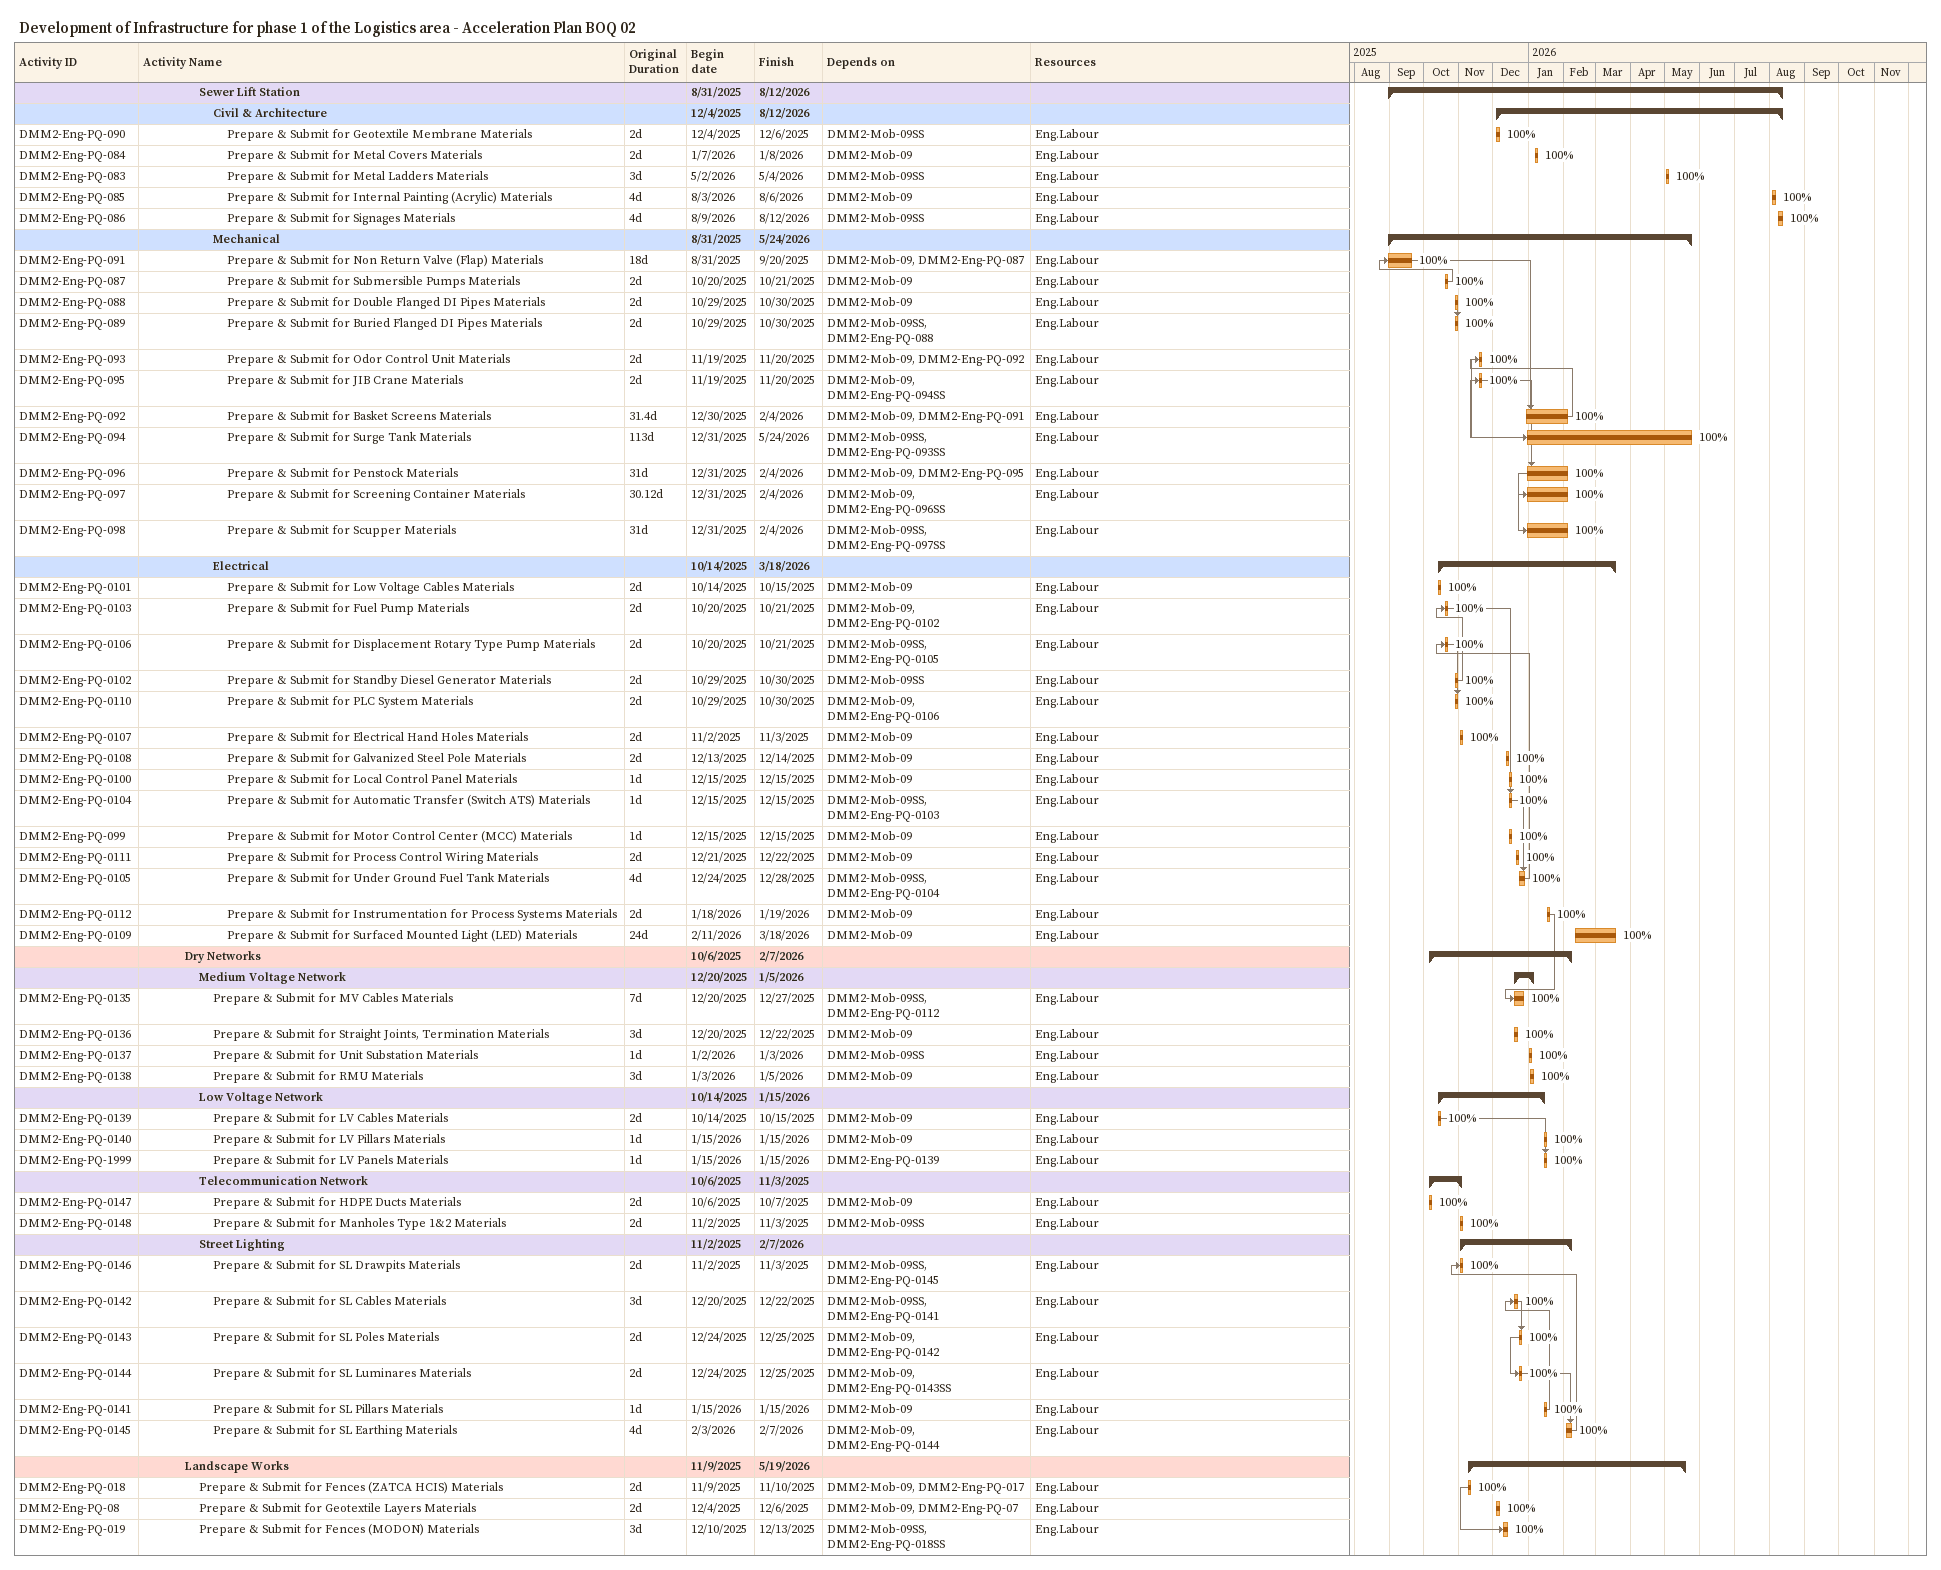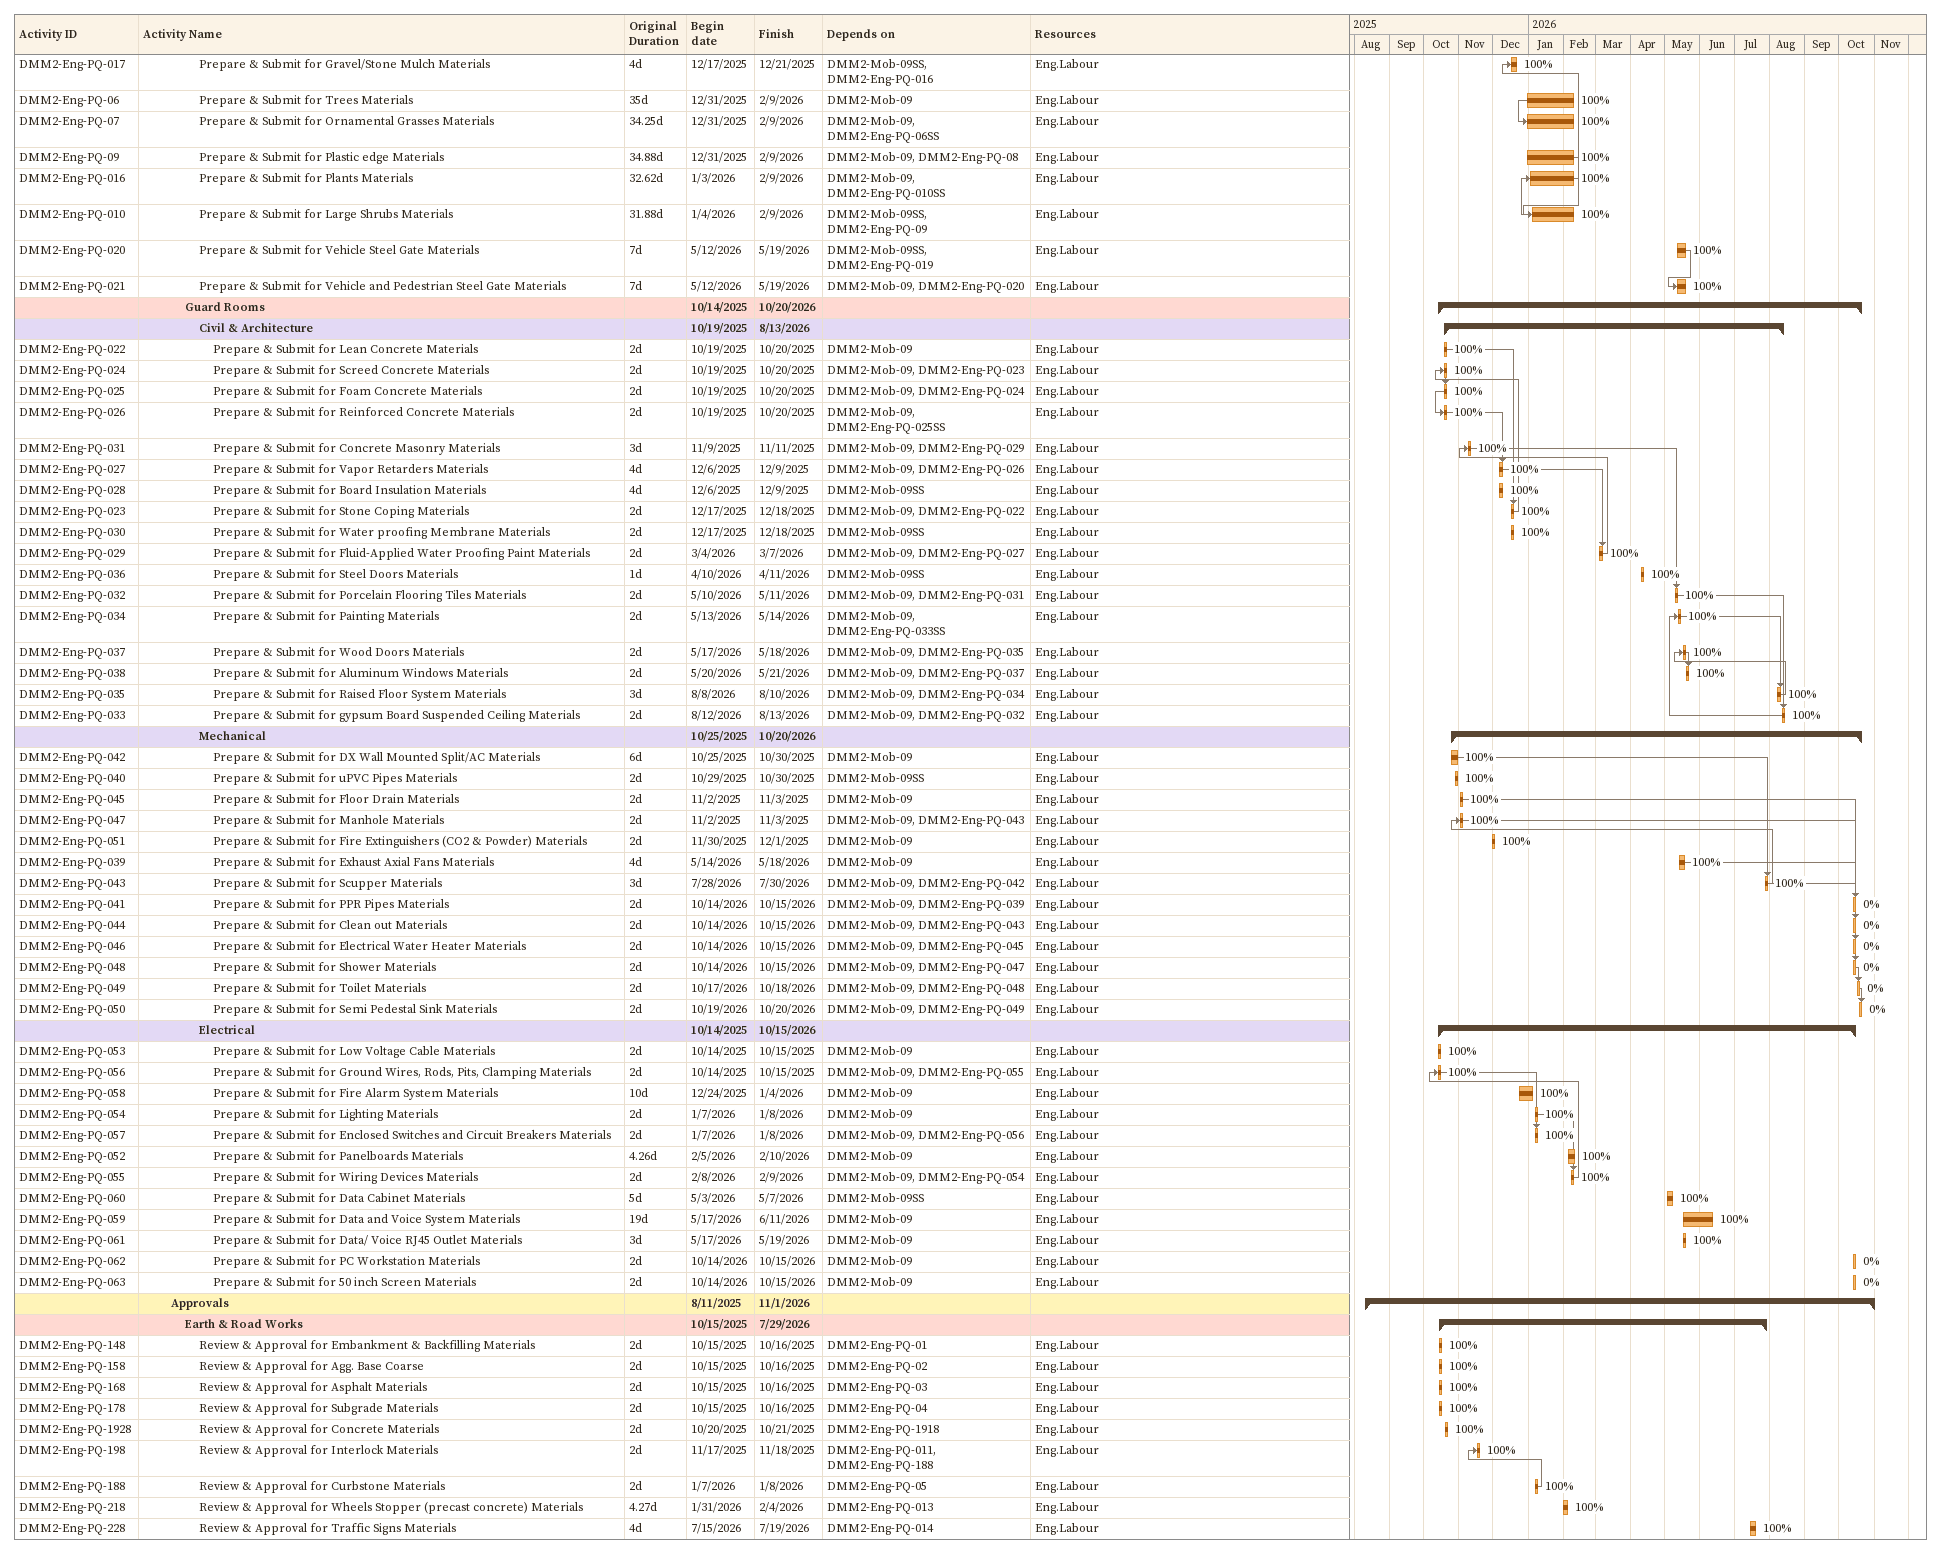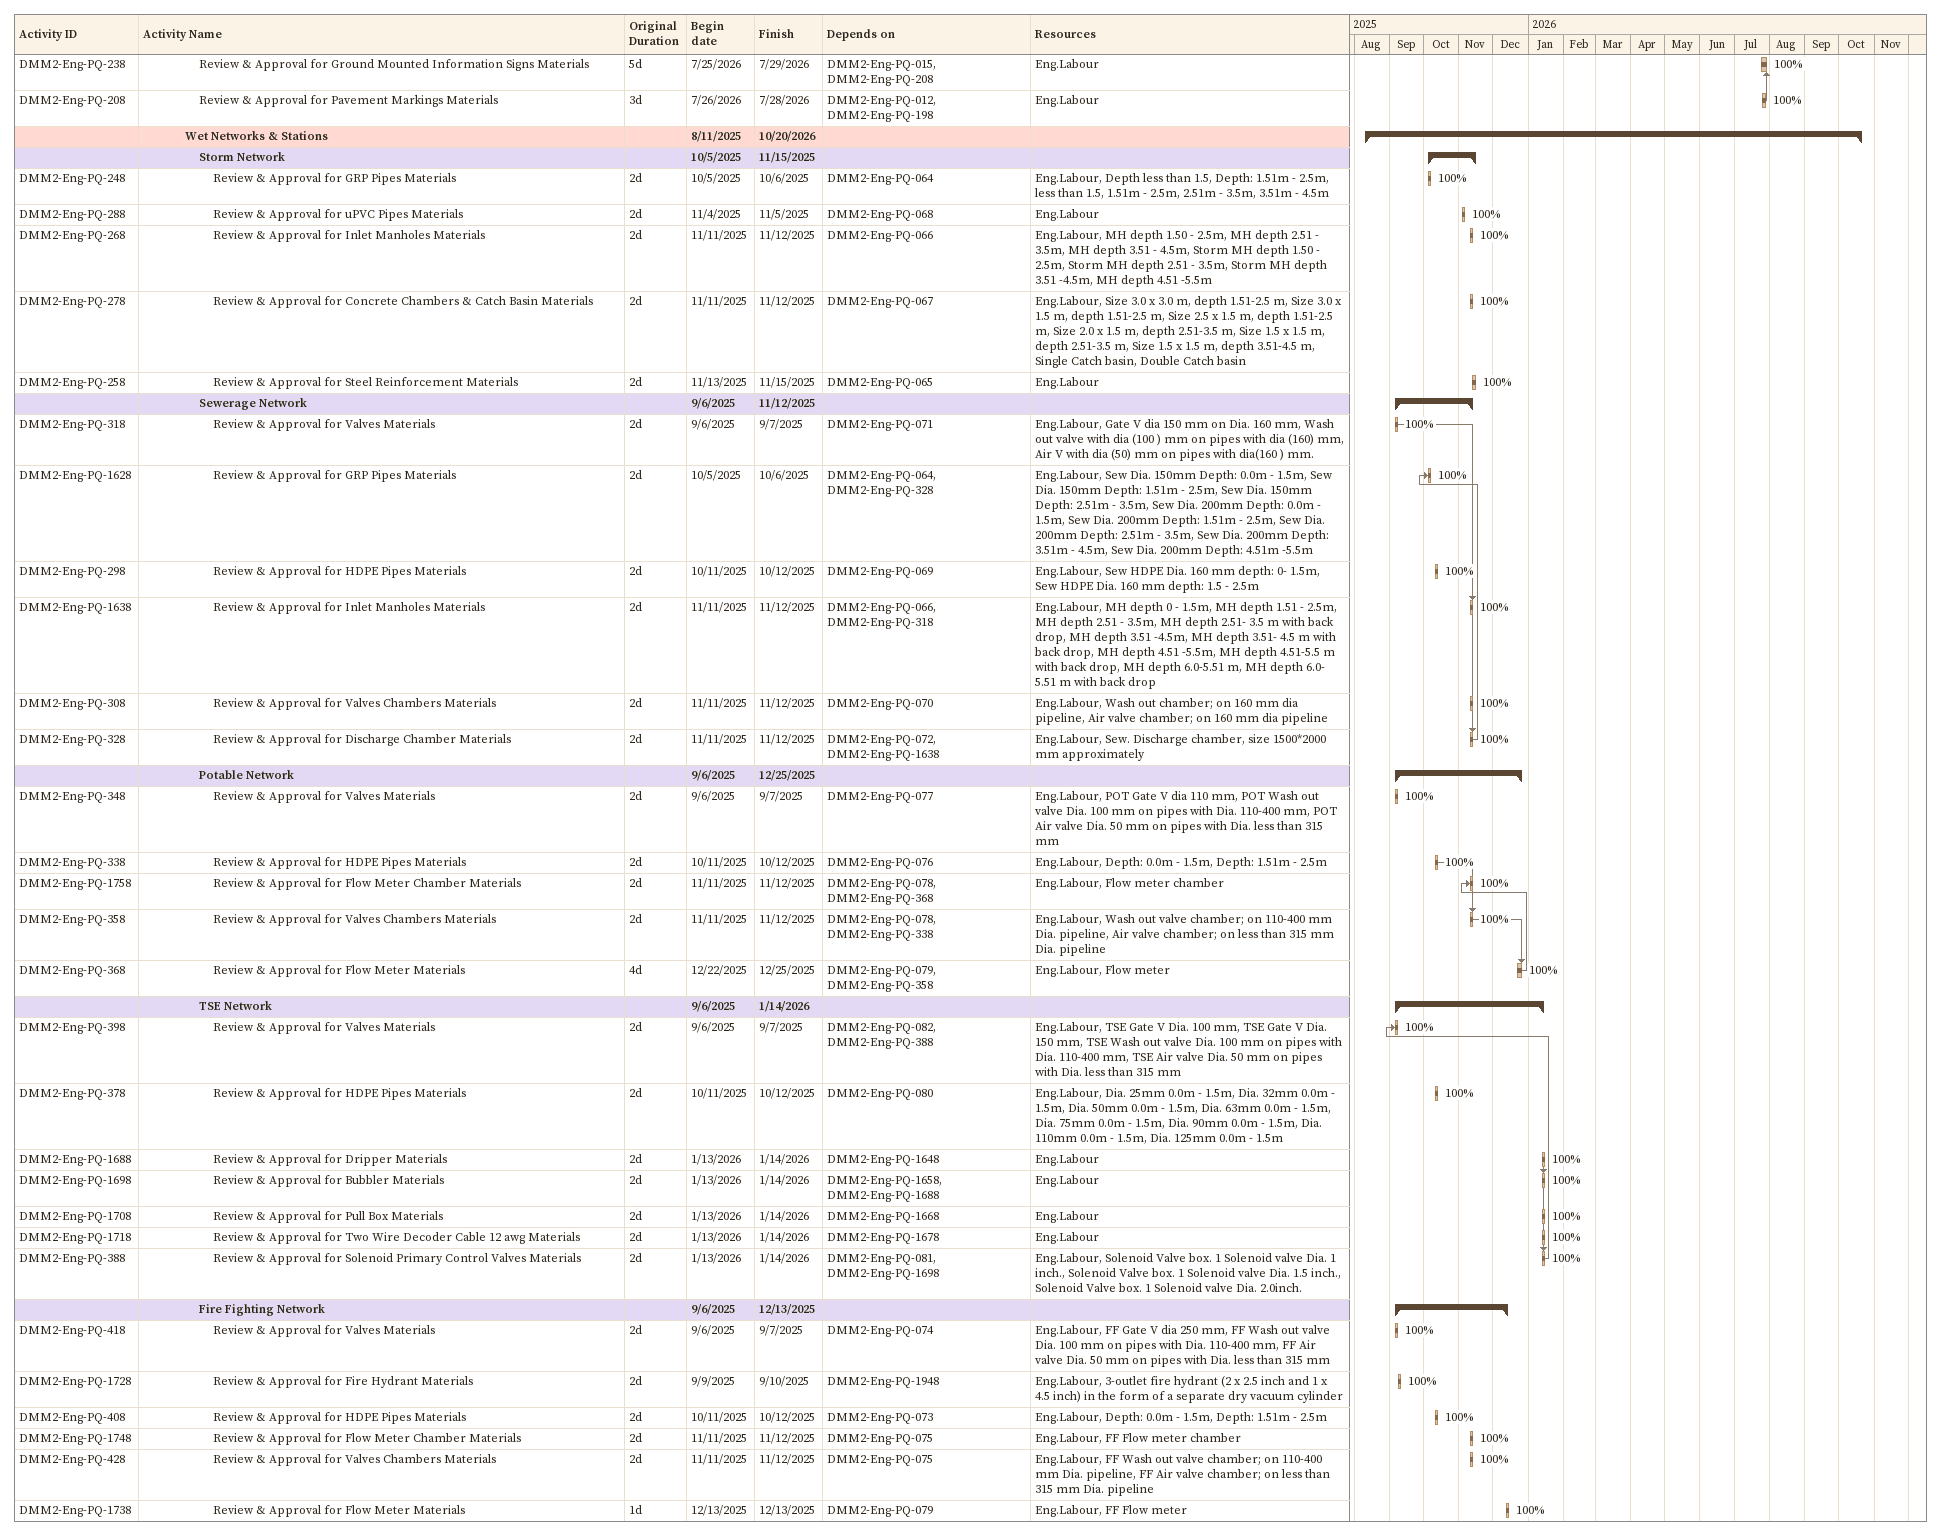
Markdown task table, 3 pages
Development of Infrastructure for phase 1 of the Logistics area - Acceleration Plan BOQ 02

| ID | Level | Task | Original duration | Start | Finish | Predecessors | Resources | % complete |
|---|---|---|---|---|---|---|---|---|
|  | 5 | **Sewer Lift Station** |  | 2025-08-31 | 2026-08-12 |  |  |  |
|  | 6 | **Civil & Architecture** |  | 2025-12-04 | 2026-08-12 |  |  |  |
| DMM2-Eng-PQ-090 | 7 | Prepare & Submit for Geotextile Membrane Materials | 2d | 2025-12-04 | 2025-12-06 | DMM2-Mob-09SS | Eng.Labour | 100 |
| DMM2-Eng-PQ-084 | 7 | Prepare & Submit for Metal Covers Materials | 2d | 2026-01-07 | 2026-01-08 | DMM2-Mob-09 | Eng.Labour | 100 |
| DMM2-Eng-PQ-083 | 7 | Prepare & Submit for Metal Ladders Materials | 3d | 2026-05-02 | 2026-05-04 | DMM2-Mob-09SS | Eng.Labour | 100 |
| DMM2-Eng-PQ-085 | 7 | Prepare & Submit for Internal Painting (Acrylic) Materials | 4d | 2026-08-03 | 2026-08-06 | DMM2-Mob-09 | Eng.Labour | 100 |
| DMM2-Eng-PQ-086 | 7 | Prepare & Submit for Signages Materials | 4d | 2026-08-09 | 2026-08-12 | DMM2-Mob-09SS | Eng.Labour | 100 |
|  | 6 | **Mechanical** |  | 2025-08-31 | 2026-05-24 |  |  |  |
| DMM2-Eng-PQ-091 | 7 | Prepare & Submit for Non Return Valve (Flap) Materials | 18d | 2025-08-31 | 2025-09-20 | DMM2-Mob-09, DMM2-Eng-PQ-087 | Eng.Labour | 100 |
| DMM2-Eng-PQ-087 | 7 | Prepare & Submit for Submersible Pumps Materials | 2d | 2025-10-20 | 2025-10-21 | DMM2-Mob-09 | Eng.Labour | 100 |
| DMM2-Eng-PQ-088 | 7 | Prepare & Submit for Double Flanged DI Pipes Materials | 2d | 2025-10-29 | 2025-10-30 | DMM2-Mob-09 | Eng.Labour | 100 |
| DMM2-Eng-PQ-089 | 7 | Prepare & Submit for Buried Flanged DI Pipes Materials | 2d | 2025-10-29 | 2025-10-30 | DMM2-Mob-09SS, DMM2-Eng-PQ-088 | Eng.Labour | 100 |
| DMM2-Eng-PQ-093 | 7 | Prepare & Submit for Odor Control Unit Materials | 2d | 2025-11-19 | 2025-11-20 | DMM2-Mob-09, DMM2-Eng-PQ-092 | Eng.Labour | 100 |
| DMM2-Eng-PQ-095 | 7 | Prepare & Submit for JIB Crane Materials | 2d | 2025-11-19 | 2025-11-20 | DMM2-Mob-09, DMM2-Eng-PQ-094SS | Eng.Labour | 100 |
| DMM2-Eng-PQ-092 | 7 | Prepare & Submit for Basket Screens Materials | 31.4d | 2025-12-30 | 2026-02-04 | DMM2-Mob-09, DMM2-Eng-PQ-091 | Eng.Labour | 100 |
| DMM2-Eng-PQ-094 | 7 | Prepare & Submit for Surge Tank Materials | 113d | 2025-12-31 | 2026-05-24 | DMM2-Mob-09SS, DMM2-Eng-PQ-093SS | Eng.Labour | 100 |
| DMM2-Eng-PQ-096 | 7 | Prepare & Submit for Penstock Materials | 31d | 2025-12-31 | 2026-02-04 | DMM2-Mob-09, DMM2-Eng-PQ-095 | Eng.Labour | 100 |
| DMM2-Eng-PQ-097 | 7 | Prepare & Submit for Screening Container Materials | 30.12d | 2025-12-31 | 2026-02-04 | DMM2-Mob-09, DMM2-Eng-PQ-096SS | Eng.Labour | 100 |
| DMM2-Eng-PQ-098 | 7 | Prepare & Submit for Scupper Materials | 31d | 2025-12-31 | 2026-02-04 | DMM2-Mob-09SS, DMM2-Eng-PQ-097SS | Eng.Labour | 100 |
|  | 6 | **Electrical** |  | 2025-10-14 | 2026-03-18 |  |  |  |
| DMM2-Eng-PQ-0101 | 7 | Prepare & Submit for Low Voltage Cables Materials | 2d | 2025-10-14 | 2025-10-15 | DMM2-Mob-09 | Eng.Labour | 100 |
| DMM2-Eng-PQ-0103 | 7 | Prepare & Submit for Fuel Pump Materials | 2d | 2025-10-20 | 2025-10-21 | DMM2-Mob-09, DMM2-Eng-PQ-0102 | Eng.Labour | 100 |
| DMM2-Eng-PQ-0106 | 7 | Prepare & Submit for Displacement Rotary Type Pump Materials | 2d | 2025-10-20 | 2025-10-21 | DMM2-Mob-09SS, DMM2-Eng-PQ-0105 | Eng.Labour | 100 |
| DMM2-Eng-PQ-0102 | 7 | Prepare & Submit for Standby Diesel Generator Materials | 2d | 2025-10-29 | 2025-10-30 | DMM2-Mob-09SS | Eng.Labour | 100 |
| DMM2-Eng-PQ-0110 | 7 | Prepare & Submit for PLC System Materials | 2d | 2025-10-29 | 2025-10-30 | DMM2-Mob-09, DMM2-Eng-PQ-0106 | Eng.Labour | 100 |
| DMM2-Eng-PQ-0107 | 7 | Prepare & Submit for Electrical Hand Holes Materials | 2d | 2025-11-02 | 2025-11-03 | DMM2-Mob-09 | Eng.Labour | 100 |
| DMM2-Eng-PQ-0108 | 7 | Prepare & Submit for Galvanized Steel Pole Materials | 2d | 2025-12-13 | 2025-12-14 | DMM2-Mob-09 | Eng.Labour | 100 |
| DMM2-Eng-PQ-0100 | 7 | Prepare & Submit for Local Control Panel Materials | 1d | 2025-12-15 | 2025-12-15 | DMM2-Mob-09 | Eng.Labour | 100 |
| DMM2-Eng-PQ-0104 | 7 | Prepare & Submit for Automatic Transfer (Switch ATS) Materials | 1d | 2025-12-15 | 2025-12-15 | DMM2-Mob-09SS, DMM2-Eng-PQ-0103 | Eng.Labour | 100 |
| DMM2-Eng-PQ-099 | 7 | Prepare & Submit for Motor Control Center (MCC) Materials | 1d | 2025-12-15 | 2025-12-15 | DMM2-Mob-09 | Eng.Labour | 100 |
| DMM2-Eng-PQ-0111 | 7 | Prepare & Submit for Process Control Wiring Materials | 2d | 2025-12-21 | 2025-12-22 | DMM2-Mob-09 | Eng.Labour | 100 |
| DMM2-Eng-PQ-0105 | 7 | Prepare & Submit for Under Ground Fuel Tank Materials | 4d | 2025-12-24 | 2025-12-28 | DMM2-Mob-09SS, DMM2-Eng-PQ-0104 | Eng.Labour | 100 |
| DMM2-Eng-PQ-0112 | 7 | Prepare & Submit for Instrumentation for Process Systems Materials | 2d | 2026-01-18 | 2026-01-19 | DMM2-Mob-09 | Eng.Labour | 100 |
| DMM2-Eng-PQ-0109 | 7 | Prepare & Submit for Surfaced Mounted Light (LED) Materials | 24d | 2026-02-11 | 2026-03-18 | DMM2-Mob-09 | Eng.Labour | 100 |
|  | 4 | **Dry Networks** |  | 2025-10-06 | 2026-02-07 |  |  |  |
|  | 5 | **Medium Voltage Network** |  | 2025-12-20 | 2026-01-05 |  |  |  |
| DMM2-Eng-PQ-0135 | 6 | Prepare & Submit for MV Cables Materials | 7d | 2025-12-20 | 2025-12-27 | DMM2-Mob-09SS, DMM2-Eng-PQ-0112 | Eng.Labour | 100 |
| DMM2-Eng-PQ-0136 | 6 | Prepare & Submit for Straight Joints, Termination Materials | 3d | 2025-12-20 | 2025-12-22 | DMM2-Mob-09 | Eng.Labour | 100 |
| DMM2-Eng-PQ-0137 | 6 | Prepare & Submit for Unit Substation Materials | 1d | 2026-01-02 | 2026-01-03 | DMM2-Mob-09SS | Eng.Labour | 100 |
| DMM2-Eng-PQ-0138 | 6 | Prepare & Submit for RMU Materials | 3d | 2026-01-03 | 2026-01-05 | DMM2-Mob-09 | Eng.Labour | 100 |
|  | 5 | **Low Voltage Network** |  | 2025-10-14 | 2026-01-15 |  |  |  |
| DMM2-Eng-PQ-0139 | 6 | Prepare & Submit for LV Cables Materials | 2d | 2025-10-14 | 2025-10-15 | DMM2-Mob-09 | Eng.Labour | 100 |
| DMM2-Eng-PQ-0140 | 6 | Prepare & Submit for LV Pillars Materials | 1d | 2026-01-15 | 2026-01-15 | DMM2-Mob-09 | Eng.Labour | 100 |
| DMM2-Eng-PQ-1999 | 6 | Prepare & Submit for LV Panels Materials | 1d | 2026-01-15 | 2026-01-15 | DMM2-Eng-PQ-0139 | Eng.Labour | 100 |
|  | 5 | **Telecommunication Network** |  | 2025-10-06 | 2025-11-03 |  |  |  |
| DMM2-Eng-PQ-0147 | 6 | Prepare & Submit for HDPE Ducts Materials | 2d | 2025-10-06 | 2025-10-07 | DMM2-Mob-09 | Eng.Labour | 100 |
| DMM2-Eng-PQ-0148 | 6 | Prepare & Submit for Manholes Type 1&2 Materials | 2d | 2025-11-02 | 2025-11-03 | DMM2-Mob-09SS | Eng.Labour | 100 |
|  | 5 | **Street Lighting** |  | 2025-11-02 | 2026-02-07 |  |  |  |
| DMM2-Eng-PQ-0146 | 6 | Prepare & Submit for SL Drawpits Materials | 2d | 2025-11-02 | 2025-11-03 | DMM2-Mob-09SS, DMM2-Eng-PQ-0145 | Eng.Labour | 100 |
| DMM2-Eng-PQ-0142 | 6 | Prepare & Submit for SL Cables Materials | 3d | 2025-12-20 | 2025-12-22 | DMM2-Mob-09SS, DMM2-Eng-PQ-0141 | Eng.Labour | 100 |
| DMM2-Eng-PQ-0143 | 6 | Prepare & Submit for SL Poles Materials | 2d | 2025-12-24 | 2025-12-25 | DMM2-Mob-09, DMM2-Eng-PQ-0142 | Eng.Labour | 100 |
| DMM2-Eng-PQ-0144 | 6 | Prepare & Submit for SL Luminares Materials | 2d | 2025-12-24 | 2025-12-25 | DMM2-Mob-09, DMM2-Eng-PQ-0143SS | Eng.Labour | 100 |
| DMM2-Eng-PQ-0141 | 6 | Prepare & Submit for SL Pillars Materials | 1d | 2026-01-15 | 2026-01-15 | DMM2-Mob-09 | Eng.Labour | 100 |
| DMM2-Eng-PQ-0145 | 6 | Prepare & Submit for SL Earthing Materials | 4d | 2026-02-03 | 2026-02-07 | DMM2-Mob-09, DMM2-Eng-PQ-0144 | Eng.Labour | 100 |
|  | 4 | **Landscape Works** |  | 2025-11-09 | 2026-05-19 |  |  |  |
| DMM2-Eng-PQ-018 | 5 | Prepare & Submit for Fences (ZATCA HCIS) Materials | 2d | 2025-11-09 | 2025-11-10 | DMM2-Mob-09, DMM2-Eng-PQ-017 | Eng.Labour | 100 |
| DMM2-Eng-PQ-08 | 5 | Prepare & Submit for Geotextile Layers Materials | 2d | 2025-12-04 | 2025-12-06 | DMM2-Mob-09, DMM2-Eng-PQ-07 | Eng.Labour | 100 |
| DMM2-Eng-PQ-019 | 5 | Prepare & Submit for Fences (MODON) Materials | 3d | 2025-12-10 | 2025-12-13 | DMM2-Mob-09SS, DMM2-Eng-PQ-018SS | Eng.Labour | 100 |
| DMM2-Eng-PQ-017 | 5 | Prepare & Submit for Gravel/Stone Mulch Materials | 4d | 2025-12-17 | 2025-12-21 | DMM2-Mob-09SS, DMM2-Eng-PQ-016 | Eng.Labour | 100 |
| DMM2-Eng-PQ-06 | 5 | Prepare & Submit for Trees Materials | 35d | 2025-12-31 | 2026-02-09 | DMM2-Mob-09 | Eng.Labour | 100 |
| DMM2-Eng-PQ-07 | 5 | Prepare & Submit for Ornamental Grasses Materials | 34.25d | 2025-12-31 | 2026-02-09 | DMM2-Mob-09, DMM2-Eng-PQ-06SS | Eng.Labour | 100 |
| DMM2-Eng-PQ-09 | 5 | Prepare & Submit for Plastic edge Materials | 34.88d | 2025-12-31 | 2026-02-09 | DMM2-Mob-09, DMM2-Eng-PQ-08 | Eng.Labour | 100 |
| DMM2-Eng-PQ-016 | 5 | Prepare & Submit for Plants Materials | 32.62d | 2026-01-03 | 2026-02-09 | DMM2-Mob-09, DMM2-Eng-PQ-010SS | Eng.Labour | 100 |
| DMM2-Eng-PQ-010 | 5 | Prepare & Submit for Large Shrubs Materials | 31.88d | 2026-01-04 | 2026-02-09 | DMM2-Mob-09SS, DMM2-Eng-PQ-09 | Eng.Labour | 100 |
| DMM2-Eng-PQ-020 | 5 | Prepare & Submit for Vehicle Steel Gate Materials | 7d | 2026-05-12 | 2026-05-19 | DMM2-Mob-09SS, DMM2-Eng-PQ-019 | Eng.Labour | 100 |
| DMM2-Eng-PQ-021 | 5 | Prepare & Submit for Vehicle and Pedestrian Steel Gate Materials | 7d | 2026-05-12 | 2026-05-19 | DMM2-Mob-09, DMM2-Eng-PQ-020 | Eng.Labour | 100 |
|  | 4 | **Guard Rooms** |  | 2025-10-14 | 2026-10-20 |  |  |  |
|  | 5 | **Civil & Architecture** |  | 2025-10-19 | 2026-08-13 |  |  |  |
| DMM2-Eng-PQ-022 | 6 | Prepare & Submit for Lean Concrete Materials | 2d | 2025-10-19 | 2025-10-20 | DMM2-Mob-09 | Eng.Labour | 100 |
| DMM2-Eng-PQ-024 | 6 | Prepare & Submit for Screed Concrete Materials | 2d | 2025-10-19 | 2025-10-20 | DMM2-Mob-09, DMM2-Eng-PQ-023 | Eng.Labour | 100 |
| DMM2-Eng-PQ-025 | 6 | Prepare & Submit for Foam Concrete Materials | 2d | 2025-10-19 | 2025-10-20 | DMM2-Mob-09, DMM2-Eng-PQ-024 | Eng.Labour | 100 |
| DMM2-Eng-PQ-026 | 6 | Prepare & Submit for Reinforced Concrete Materials | 2d | 2025-10-19 | 2025-10-20 | DMM2-Mob-09, DMM2-Eng-PQ-025SS | Eng.Labour | 100 |
| DMM2-Eng-PQ-031 | 6 | Prepare & Submit for Concrete Masonry Materials | 3d | 2025-11-09 | 2025-11-11 | DMM2-Mob-09, DMM2-Eng-PQ-029 | Eng.Labour | 100 |
| DMM2-Eng-PQ-027 | 6 | Prepare & Submit for Vapor Retarders Materials | 4d | 2025-12-06 | 2025-12-09 | DMM2-Mob-09, DMM2-Eng-PQ-026 | Eng.Labour | 100 |
| DMM2-Eng-PQ-028 | 6 | Prepare & Submit for Board Insulation Materials | 4d | 2025-12-06 | 2025-12-09 | DMM2-Mob-09SS | Eng.Labour | 100 |
| DMM2-Eng-PQ-023 | 6 | Prepare & Submit for Stone Coping Materials | 2d | 2025-12-17 | 2025-12-18 | DMM2-Mob-09, DMM2-Eng-PQ-022 | Eng.Labour | 100 |
| DMM2-Eng-PQ-030 | 6 | Prepare & Submit for Water proofing Membrane Materials | 2d | 2025-12-17 | 2025-12-18 | DMM2-Mob-09SS | Eng.Labour | 100 |
| DMM2-Eng-PQ-029 | 6 | Prepare & Submit for Fluid-Applied Water Proofing Paint Materials | 2d | 2026-03-04 | 2026-03-07 | DMM2-Mob-09, DMM2-Eng-PQ-027 | Eng.Labour | 100 |
| DMM2-Eng-PQ-036 | 6 | Prepare & Submit for Steel Doors Materials | 1d | 2026-04-10 | 2026-04-11 | DMM2-Mob-09SS | Eng.Labour | 100 |
| DMM2-Eng-PQ-032 | 6 | Prepare & Submit for Porcelain Flooring Tiles Materials | 2d | 2026-05-10 | 2026-05-11 | DMM2-Mob-09, DMM2-Eng-PQ-031 | Eng.Labour | 100 |
| DMM2-Eng-PQ-034 | 6 | Prepare & Submit for Painting Materials | 2d | 2026-05-13 | 2026-05-14 | DMM2-Mob-09, DMM2-Eng-PQ-033SS | Eng.Labour | 100 |
| DMM2-Eng-PQ-037 | 6 | Prepare & Submit for Wood Doors Materials | 2d | 2026-05-17 | 2026-05-18 | DMM2-Mob-09, DMM2-Eng-PQ-035 | Eng.Labour | 100 |
| DMM2-Eng-PQ-038 | 6 | Prepare & Submit for Aluminum Windows Materials | 2d | 2026-05-20 | 2026-05-21 | DMM2-Mob-09, DMM2-Eng-PQ-037 | Eng.Labour | 100 |
| DMM2-Eng-PQ-035 | 6 | Prepare & Submit for Raised Floor System Materials | 3d | 2026-08-08 | 2026-08-10 | DMM2-Mob-09, DMM2-Eng-PQ-034 | Eng.Labour | 100 |
| DMM2-Eng-PQ-033 | 6 | Prepare & Submit for gypsum Board Suspended Ceiling Materials | 2d | 2026-08-12 | 2026-08-13 | DMM2-Mob-09, DMM2-Eng-PQ-032 | Eng.Labour | 100 |
|  | 5 | **Mechanical** |  | 2025-10-25 | 2026-10-20 |  |  |  |
| DMM2-Eng-PQ-042 | 6 | Prepare & Submit for DX Wall Mounted Split/AC Materials | 6d | 2025-10-25 | 2025-10-30 | DMM2-Mob-09 | Eng.Labour | 100 |
| DMM2-Eng-PQ-040 | 6 | Prepare & Submit for uPVC Pipes Materials | 2d | 2025-10-29 | 2025-10-30 | DMM2-Mob-09SS | Eng.Labour | 100 |
| DMM2-Eng-PQ-045 | 6 | Prepare & Submit for Floor Drain Materials | 2d | 2025-11-02 | 2025-11-03 | DMM2-Mob-09 | Eng.Labour | 100 |
| DMM2-Eng-PQ-047 | 6 | Prepare & Submit for Manhole Materials | 2d | 2025-11-02 | 2025-11-03 | DMM2-Mob-09, DMM2-Eng-PQ-043 | Eng.Labour | 100 |
| DMM2-Eng-PQ-051 | 6 | Prepare & Submit for Fire Extinguishers (CO2 & Powder) Materials | 2d | 2025-11-30 | 2025-12-01 | DMM2-Mob-09 | Eng.Labour | 100 |
| DMM2-Eng-PQ-039 | 6 | Prepare & Submit for Exhaust Axial Fans Materials | 4d | 2026-05-14 | 2026-05-18 | DMM2-Mob-09 | Eng.Labour | 100 |
| DMM2-Eng-PQ-043 | 6 | Prepare & Submit for Scupper Materials | 3d | 2026-07-28 | 2026-07-30 | DMM2-Mob-09, DMM2-Eng-PQ-042 | Eng.Labour | 100 |
| DMM2-Eng-PQ-041 | 6 | Prepare & Submit for PPR Pipes Materials | 2d | 2026-10-14 | 2026-10-15 | DMM2-Mob-09, DMM2-Eng-PQ-039 | Eng.Labour | 0 |
| DMM2-Eng-PQ-044 | 6 | Prepare & Submit for Clean out Materials | 2d | 2026-10-14 | 2026-10-15 | DMM2-Mob-09, DMM2-Eng-PQ-043 | Eng.Labour | 0 |
| DMM2-Eng-PQ-046 | 6 | Prepare & Submit for Electrical Water Heater Materials | 2d | 2026-10-14 | 2026-10-15 | DMM2-Mob-09, DMM2-Eng-PQ-045 | Eng.Labour | 0 |
| DMM2-Eng-PQ-048 | 6 | Prepare & Submit for Shower Materials | 2d | 2026-10-14 | 2026-10-15 | DMM2-Mob-09, DMM2-Eng-PQ-047 | Eng.Labour | 0 |
| DMM2-Eng-PQ-049 | 6 | Prepare & Submit for Toilet Materials | 2d | 2026-10-17 | 2026-10-18 | DMM2-Mob-09, DMM2-Eng-PQ-048 | Eng.Labour | 0 |
| DMM2-Eng-PQ-050 | 6 | Prepare & Submit for Semi Pedestal Sink Materials | 2d | 2026-10-19 | 2026-10-20 | DMM2-Mob-09, DMM2-Eng-PQ-049 | Eng.Labour | 0 |
|  | 5 | **Electrical** |  | 2025-10-14 | 2026-10-15 |  |  |  |
| DMM2-Eng-PQ-053 | 6 | Prepare & Submit for Low Voltage Cable Materials | 2d | 2025-10-14 | 2025-10-15 | DMM2-Mob-09 | Eng.Labour | 100 |
| DMM2-Eng-PQ-056 | 6 | Prepare & Submit for Ground Wires, Rods, Pits, Clamping Materials | 2d | 2025-10-14 | 2025-10-15 | DMM2-Mob-09, DMM2-Eng-PQ-055 | Eng.Labour | 100 |
| DMM2-Eng-PQ-058 | 6 | Prepare & Submit for Fire Alarm System Materials | 10d | 2025-12-24 | 2026-01-04 | DMM2-Mob-09 | Eng.Labour | 100 |
| DMM2-Eng-PQ-054 | 6 | Prepare & Submit for Lighting Materials | 2d | 2026-01-07 | 2026-01-08 | DMM2-Mob-09 | Eng.Labour | 100 |
| DMM2-Eng-PQ-057 | 6 | Prepare & Submit for Enclosed Switches and Circuit Breakers Materials | 2d | 2026-01-07 | 2026-01-08 | DMM2-Mob-09, DMM2-Eng-PQ-056 | Eng.Labour | 100 |
| DMM2-Eng-PQ-052 | 6 | Prepare & Submit for Panelboards Materials | 4.26d | 2026-02-05 | 2026-02-10 | DMM2-Mob-09 | Eng.Labour | 100 |
| DMM2-Eng-PQ-055 | 6 | Prepare & Submit for Wiring Devices Materials | 2d | 2026-02-08 | 2026-02-09 | DMM2-Mob-09, DMM2-Eng-PQ-054 | Eng.Labour | 100 |
| DMM2-Eng-PQ-060 | 6 | Prepare & Submit for Data Cabinet Materials | 5d | 2026-05-03 | 2026-05-07 | DMM2-Mob-09SS | Eng.Labour | 100 |
| DMM2-Eng-PQ-059 | 6 | Prepare & Submit for Data and Voice System Materials | 19d | 2026-05-17 | 2026-06-11 | DMM2-Mob-09 | Eng.Labour | 100 |
| DMM2-Eng-PQ-061 | 6 | Prepare & Submit for Data/ Voice RJ45 Outlet Materials | 3d | 2026-05-17 | 2026-05-19 | DMM2-Mob-09 | Eng.Labour | 100 |
| DMM2-Eng-PQ-062 | 6 | Prepare & Submit for PC Workstation Materials | 2d | 2026-10-14 | 2026-10-15 | DMM2-Mob-09 | Eng.Labour | 0 |
| DMM2-Eng-PQ-063 | 6 | Prepare & Submit for 50 inch Screen Materials | 2d | 2026-10-14 | 2026-10-15 | DMM2-Mob-09 | Eng.Labour | 0 |
|  | 3 | **Approvals** |  | 2025-08-11 | 2026-11-01 |  |  |  |
|  | 4 | **Earth & Road Works** |  | 2025-10-15 | 2026-07-29 |  |  |  |
| DMM2-Eng-PQ-148 | 5 | Review & Approval for Embankment & Backfilling Materials | 2d | 2025-10-15 | 2025-10-16 | DMM2-Eng-PQ-01 | Eng.Labour | 100 |
| DMM2-Eng-PQ-158 | 5 | Review & Approval for Agg. Base Coarse | 2d | 2025-10-15 | 2025-10-16 | DMM2-Eng-PQ-02 | Eng.Labour | 100 |
| DMM2-Eng-PQ-168 | 5 | Review & Approval for Asphalt Materials | 2d | 2025-10-15 | 2025-10-16 | DMM2-Eng-PQ-03 | Eng.Labour | 100 |
| DMM2-Eng-PQ-178 | 5 | Review & Approval for Subgrade Materials | 2d | 2025-10-15 | 2025-10-16 | DMM2-Eng-PQ-04 | Eng.Labour | 100 |
| DMM2-Eng-PQ-1928 | 5 | Review & Approval for Concrete Materials | 2d | 2025-10-20 | 2025-10-21 | DMM2-Eng-PQ-1918 | Eng.Labour | 100 |
| DMM2-Eng-PQ-198 | 5 | Review & Approval for Interlock Materials | 2d | 2025-11-17 | 2025-11-18 | DMM2-Eng-PQ-011, DMM2-Eng-PQ-188 | Eng.Labour | 100 |
| DMM2-Eng-PQ-188 | 5 | Review & Approval for Curbstone Materials | 2d | 2026-01-07 | 2026-01-08 | DMM2-Eng-PQ-05 | Eng.Labour | 100 |
| DMM2-Eng-PQ-218 | 5 | Review & Approval for Wheels Stopper (precast concrete) Materials | 4.27d | 2026-01-31 | 2026-02-04 | DMM2-Eng-PQ-013 | Eng.Labour | 100 |
| DMM2-Eng-PQ-228 | 5 | Review & Approval for Traffic Signs Materials | 4d | 2026-07-15 | 2026-07-19 | DMM2-Eng-PQ-014 | Eng.Labour | 100 |
| DMM2-Eng-PQ-238 | 5 | Review & Approval for Ground Mounted Information Signs Materials | 5d | 2026-07-25 | 2026-07-29 | DMM2-Eng-PQ-015, DMM2-Eng-PQ-208 | Eng.Labour | 100 |
| DMM2-Eng-PQ-208 | 5 | Review & Approval for Pavement Markings Materials | 3d | 2026-07-26 | 2026-07-28 | DMM2-Eng-PQ-012, DMM2-Eng-PQ-198 | Eng.Labour | 100 |
|  | 4 | **Wet Networks & Stations** |  | 2025-08-11 | 2026-10-20 |  |  |  |
|  | 5 | **Storm Network** |  | 2025-10-05 | 2025-11-15 |  |  |  |
| DMM2-Eng-PQ-248 | 6 | Review & Approval for GRP Pipes Materials | 2d | 2025-10-05 | 2025-10-06 | DMM2-Eng-PQ-064 | Eng.Labour, Depth less than 1.5, Depth: 1.51m - 2.5m, less than 1.5, 1.51m - 2.5m, 2.51m - 3.5m, 3.51m - 4.5m | 100 |
| DMM2-Eng-PQ-288 | 6 | Review & Approval for uPVC Pipes Materials | 2d | 2025-11-04 | 2025-11-05 | DMM2-Eng-PQ-068 | Eng.Labour | 100 |
| DMM2-Eng-PQ-268 | 6 | Review & Approval for Inlet Manholes Materials | 2d | 2025-11-11 | 2025-11-12 | DMM2-Eng-PQ-066 | Eng.Labour, MH depth 1.50 - 2.5m, MH depth 2.51 - 3.5m, MH depth 3.51 - 4.5m, Storm MH depth 1.50 - 2.5m, Storm MH depth 2.51 - 3.5m, Storm MH depth 3.51 -4.5m, MH depth 4.51 -5.5m | 100 |
| DMM2-Eng-PQ-278 | 6 | Review & Approval for Concrete Chambers & Catch Basin Materials | 2d | 2025-11-11 | 2025-11-12 | DMM2-Eng-PQ-067 | Eng.Labour, Size 3.0 x 3.0 m, depth 1.51-2.5 m, Size 3.0 x 1.5 m, depth 1.51-2.5 m, Size 2.5 x 1.5 m, depth 1.51-2.5 m, Size 2.0 x 1.5 m, depth 2.51-3.5 m, Size 1.5 x 1.5 m, depth 2.51-3.5 m, Size 1.5 x 1.5 m, depth 3.51-4.5 m, Single Catch basin, Double Catch basin | 100 |
| DMM2-Eng-PQ-258 | 6 | Review & Approval for Steel Reinforcement Materials | 2d | 2025-11-13 | 2025-11-15 | DMM2-Eng-PQ-065 | Eng.Labour | 100 |
|  | 5 | **Sewerage Network** |  | 2025-09-06 | 2025-11-12 |  |  |  |
| DMM2-Eng-PQ-318 | 6 | Review & Approval for Valves Materials | 2d | 2025-09-06 | 2025-09-07 | DMM2-Eng-PQ-071 | Eng.Labour, Gate V dia 150 mm on Dia. 160 mm, Wash out valve with dia (100 ) mm on pipes with dia (160) mm, Air V with dia (50) mm on pipes with dia(160 ) mm. | 100 |
| DMM2-Eng-PQ-1628 | 6 | Review & Approval for GRP Pipes Materials | 2d | 2025-10-05 | 2025-10-06 | DMM2-Eng-PQ-064, DMM2-Eng-PQ-328 | Eng.Labour, Sew Dia. 150mm Depth: 0.0m - 1.5m, Sew Dia. 150mm Depth: 1.51m - 2.5m, Sew Dia. 150mm Depth: 2.51m - 3.5m, Sew Dia. 200mm Depth: 0.0m - 1.5m, Sew Dia. 200mm Depth: 1.51m - 2.5m, Sew Dia. 200mm Depth: 2.51m - 3.5m, Sew Dia. 200mm Depth: 3.51m - 4.5m, Sew Dia. 200mm Depth: 4.51m -5.5m | 100 |
| DMM2-Eng-PQ-298 | 6 | Review & Approval for HDPE Pipes Materials | 2d | 2025-10-11 | 2025-10-12 | DMM2-Eng-PQ-069 | Eng.Labour, Sew HDPE Dia. 160 mm depth: 0- 1.5m, Sew HDPE Dia. 160 mm depth: 1.5 - 2.5m | 100 |
| DMM2-Eng-PQ-1638 | 6 | Review & Approval for Inlet Manholes Materials | 2d | 2025-11-11 | 2025-11-12 | DMM2-Eng-PQ-066, DMM2-Eng-PQ-318 | Eng.Labour, MH depth 0 - 1.5m, MH depth 1.51 - 2.5m, MH depth 2.51 - 3.5m, MH depth 2.51- 3.5 m with back drop, MH depth 3.51 -4.5m, MH depth 3.51- 4.5 m with back drop, MH depth 4.51 -5.5m, MH depth 4.51-5.5 m with back drop, MH depth 6.0-5.51 m, MH depth 6.0- 5.51 m with back drop | 100 |
| DMM2-Eng-PQ-308 | 6 | Review & Approval for Valves Chambers Materials | 2d | 2025-11-11 | 2025-11-12 | DMM2-Eng-PQ-070 | Eng.Labour, Wash out chamber; on 160 mm dia pipeline, Air valve chamber; on 160 mm dia pipeline | 100 |
| DMM2-Eng-PQ-328 | 6 | Review & Approval for Discharge Chamber Materials | 2d | 2025-11-11 | 2025-11-12 | DMM2-Eng-PQ-072, DMM2-Eng-PQ-1638 | Eng.Labour, Sew. Discharge chamber, size 1500*2000 mm approximately | 100 |
|  | 5 | **Potable Network** |  | 2025-09-06 | 2025-12-25 |  |  |  |
| DMM2-Eng-PQ-348 | 6 | Review & Approval for Valves Materials | 2d | 2025-09-06 | 2025-09-07 | DMM2-Eng-PQ-077 | Eng.Labour, POT Gate V dia 110 mm, POT Wash out valve Dia. 100 mm on pipes with Dia. 110-400 mm, POT Air valve Dia. 50 mm on pipes with Dia. less than 315 mm | 100 |
| DMM2-Eng-PQ-338 | 6 | Review & Approval for HDPE Pipes Materials | 2d | 2025-10-11 | 2025-10-12 | DMM2-Eng-PQ-076 | Eng.Labour, Depth: 0.0m - 1.5m, Depth: 1.51m - 2.5m | 100 |
| DMM2-Eng-PQ-1758 | 6 | Review & Approval for Flow Meter Chamber Materials | 2d | 2025-11-11 | 2025-11-12 | DMM2-Eng-PQ-078, DMM2-Eng-PQ-368 | Eng.Labour, Flow meter chamber | 100 |
| DMM2-Eng-PQ-358 | 6 | Review & Approval for Valves Chambers Materials | 2d | 2025-11-11 | 2025-11-12 | DMM2-Eng-PQ-078, DMM2-Eng-PQ-338 | Eng.Labour, Wash out valve chamber; on 110-400 mm Dia. pipeline, Air valve chamber; on less than 315 mm Dia. pipeline | 100 |
| DMM2-Eng-PQ-368 | 6 | Review & Approval for Flow Meter Materials | 4d | 2025-12-22 | 2025-12-25 | DMM2-Eng-PQ-079, DMM2-Eng-PQ-358 | Eng.Labour, Flow meter | 100 |
|  | 5 | **TSE Network** |  | 2025-09-06 | 2026-01-14 |  |  |  |
| DMM2-Eng-PQ-398 | 6 | Review & Approval for Valves Materials | 2d | 2025-09-06 | 2025-09-07 | DMM2-Eng-PQ-082, DMM2-Eng-PQ-388 | Eng.Labour, TSE Gate V Dia. 100 mm, TSE Gate V Dia. 150 mm, TSE Wash out valve Dia. 100 mm on pipes with Dia. 110-400 mm, TSE Air valve Dia. 50 mm on pipes with Dia. less than 315 mm | 100 |
| DMM2-Eng-PQ-378 | 6 | Review & Approval for HDPE Pipes Materials | 2d | 2025-10-11 | 2025-10-12 | DMM2-Eng-PQ-080 | Eng.Labour, Dia. 25mm 0.0m - 1.5m, Dia. 32mm 0.0m - 1.5m, Dia. 50mm 0.0m - 1.5m, Dia. 63mm 0.0m - 1.5m, Dia. 75mm 0.0m - 1.5m, Dia. 90mm 0.0m - 1.5m, Dia. 110mm 0.0m - 1.5m, Dia. 125mm 0.0m - 1.5m | 100 |
| DMM2-Eng-PQ-1688 | 6 | Review & Approval for Dripper Materials | 2d | 2026-01-13 | 2026-01-14 | DMM2-Eng-PQ-1648 | Eng.Labour | 100 |
| DMM2-Eng-PQ-1698 | 6 | Review & Approval for Bubbler Materials | 2d | 2026-01-13 | 2026-01-14 | DMM2-Eng-PQ-1658, DMM2-Eng-PQ-1688 | Eng.Labour | 100 |
| DMM2-Eng-PQ-1708 | 6 | Review & Approval for Pull Box Materials | 2d | 2026-01-13 | 2026-01-14 | DMM2-Eng-PQ-1668 | Eng.Labour | 100 |
| DMM2-Eng-PQ-1718 | 6 | Review & Approval for Two Wire Decoder Cable 12 awg Materials | 2d | 2026-01-13 | 2026-01-14 | DMM2-Eng-PQ-1678 | Eng.Labour | 100 |
| DMM2-Eng-PQ-388 | 6 | Review & Approval for Solenoid Primary Control Valves Materials | 2d | 2026-01-13 | 2026-01-14 | DMM2-Eng-PQ-081, DMM2-Eng-PQ-1698 | Eng.Labour, Solenoid Valve box. 1 Solenoid valve Dia. 1 inch., Solenoid Valve box. 1 Solenoid valve Dia. 1.5 inch., Solenoid Valve box. 1 Solenoid valve Dia. 2.0inch. | 100 |
|  | 5 | **Fire Fighting Network** |  | 2025-09-06 | 2025-12-13 |  |  |  |
| DMM2-Eng-PQ-418 | 6 | Review & Approval for Valves Materials | 2d | 2025-09-06 | 2025-09-07 | DMM2-Eng-PQ-074 | Eng.Labour, FF Gate V dia 250 mm, FF Wash out valve Dia. 100 mm on pipes with Dia. 110-400 mm, FF Air valve Dia. 50 mm on pipes with Dia. less than 315 mm | 100 |
| DMM2-Eng-PQ-1728 | 6 | Review & Approval for Fire Hydrant Materials | 2d | 2025-09-09 | 2025-09-10 | DMM2-Eng-PQ-1948 | Eng.Labour, 3-outlet fire hydrant (2 x 2.5 inch and 1 x 4.5 inch) in the form of a separate dry vacuum cylinder | 100 |
| DMM2-Eng-PQ-408 | 6 | Review & Approval for HDPE Pipes Materials | 2d | 2025-10-11 | 2025-10-12 | DMM2-Eng-PQ-073 | Eng.Labour, Depth: 0.0m - 1.5m, Depth: 1.51m - 2.5m | 100 |
| DMM2-Eng-PQ-1748 | 6 | Review & Approval for Flow Meter Chamber Materials | 2d | 2025-11-11 | 2025-11-12 | DMM2-Eng-PQ-075 | Eng.Labour, FF Flow meter chamber | 100 |
| DMM2-Eng-PQ-428 | 6 | Review & Approval for Valves Chambers Materials | 2d | 2025-11-11 | 2025-11-12 | DMM2-Eng-PQ-075 | Eng.Labour, FF Wash out valve chamber; on 110-400 mm Dia. pipeline, FF Air valve chamber; on less than 315 mm Dia. pipeline | 100 |
| DMM2-Eng-PQ-1738 | 6 | Review & Approval for Flow Meter Materials | 1d | 2025-12-13 | 2025-12-13 | DMM2-Eng-PQ-079 | Eng.Labour, FF Flow meter | 100 |
